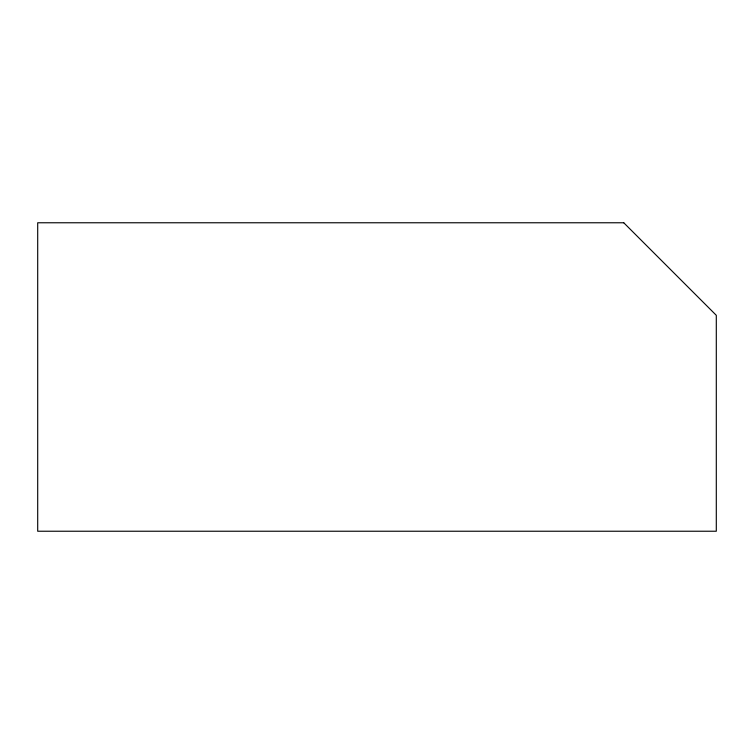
<?xml version="1.0" encoding="UTF-8"?>
<svg xmlns="http://www.w3.org/2000/svg" width="754" height="754" viewBox="0 0 754 754"><rect width="100%" height="100%" fill="white"/><g stroke="black" fill="none" stroke-linecap="round" stroke-linejoin="round"><path stroke-width="1.13" d="M623.765 222.769L37.7 222.769L37.7 531.231L716.3 531.231L716.3 315.313L623.765 222.769"/></g></svg>
